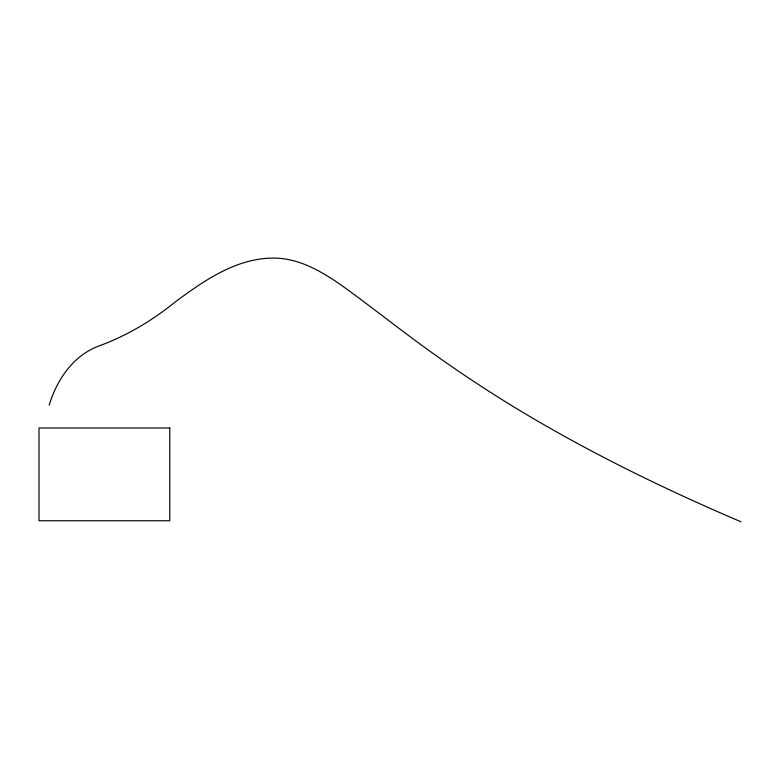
<?xml version="1.0" encoding="UTF-8"?>
<svg xmlns="http://www.w3.org/2000/svg" width="780" height="780" viewBox="0 0 780 780"><rect width="100%" height="100%" fill="white"/><g stroke="black" fill="none" stroke-linecap="round" stroke-linejoin="round"><path stroke-width="1.17" d="M49.199 405.151C56.872 379.538 73.466 355.192 99.469 345.774C127.091 335.663 152.363 320.444 175.198 301.987C205.335 279.649 239.45 255.879 278.801 258.268C302.065 259.954 322.647 272.2 341.357 285.217C372.577 307.583 402.441 331.763 433.777 353.964A1329.598 1329.598 0 0 0 519.714 410.465C590.548 453.092 665.008 489.372 741 521.791M169.786 427.996L39 427.996L39 520.767L169.786 520.767L169.786 427.996"/></g></svg>
